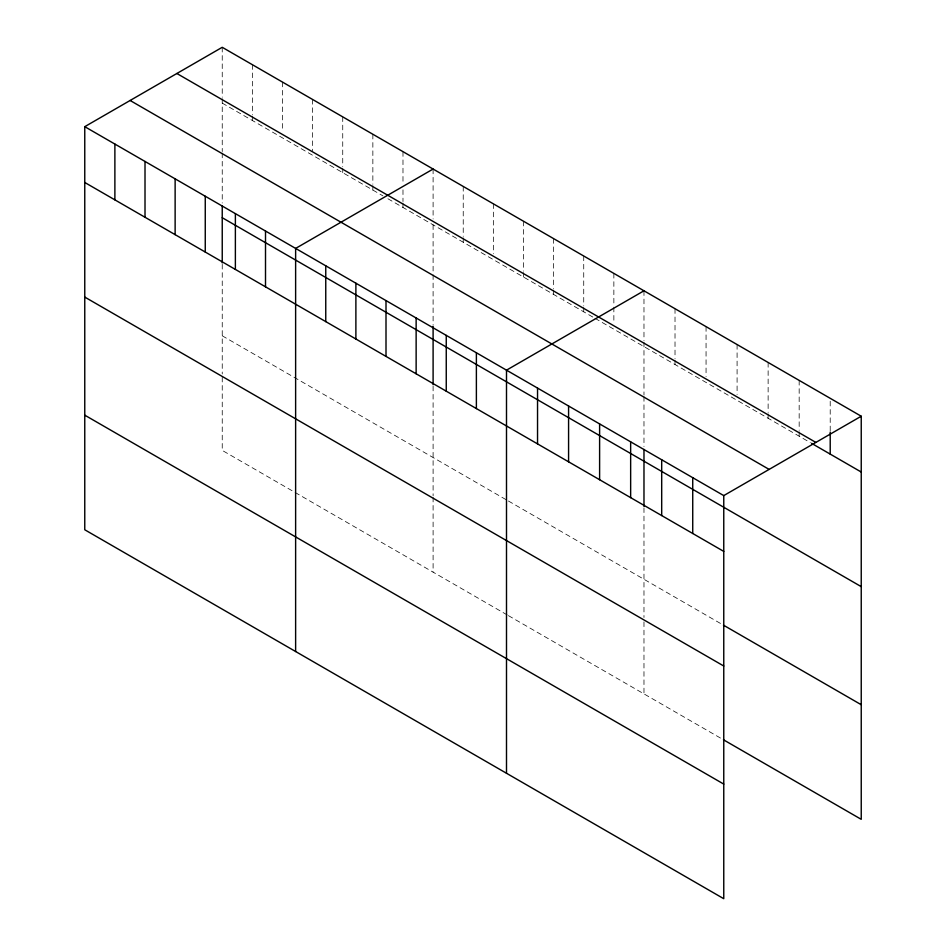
<?xml version="1.0" encoding="UTF-8"?>
<svg xmlns="http://www.w3.org/2000/svg" width="946" height="946" viewBox="0 0 946 946"><rect width="100%" height="100%" fill="white"/><g stroke="black" fill="none" stroke-linecap="round" stroke-linejoin="round"><path stroke-width="0.71" stroke-dasharray="4.73 3.55" d="M222.239 98.691L222.239 151.585M222.239 103.102L382.905 195.857M387.919 198.755L593.769 317.608M595.022 318.329L810.344 442.645M222.239 335.795L507.162 500.292M508.416 501.013L722.2 624.443M507.162 614.9L222.239 450.402L222.239 375.467M508.416 615.633L722.2 739.051M830.21 401.246L830.21 432.086M799.169 380.387L799.169 430.312M799.169 431.79L799.169 436.189M768.128 362.472L768.128 412.397M768.128 413.863L768.128 418.274M737.088 344.545L737.088 394.482M706.059 326.63L706.059 376.555M675.018 308.715L675.018 358.64M675.018 360.107L675.018 364.517M643.978 290.789L643.978 340.726M643.978 342.192L643.978 395.085M643.978 396.551L643.978 446.512M643.978 507.848L643.978 617.49M643.978 621.9L643.978 693.891M613.859 273.406L613.859 305.712M613.859 307.178L613.859 323.331M583.729 256.011L583.729 305.936M583.729 307.403L583.729 311.813M553.611 238.617L553.611 288.542M553.611 290.008L553.611 294.419M523.481 221.222L523.481 271.147M523.481 272.614L523.481 277.024M493.351 203.828L493.351 253.753M463.233 186.433L463.233 236.37M463.233 237.836L463.233 242.235M433.102 169.05L433.102 218.975M433.102 224.852L433.102 273.335M433.102 274.801L433.102 324.762M433.102 386.11L433.102 495.739M433.102 497.206L433.102 572.141M402.984 151.656L402.984 183.962M402.984 189.839L402.984 201.581M402.984 203.047L402.984 207.458M372.854 134.261L372.854 184.186M372.854 185.653L372.854 190.063M342.736 116.866L342.736 166.792M342.736 168.27L342.736 172.669M312.606 99.472L312.606 150.875M282.487 82.089L282.487 130.548M252.357 64.695L252.357 114.62M252.357 116.086L252.357 120.497M222.239 47.3L222.239 97.225M222.239 153.063L222.239 203.012M222.239 264.36L222.239 373.989"/><path stroke-width="1.42" d="M84.762 126.669L723.761 495.598L723.761 898.7L84.762 529.772L84.762 126.669L222.239 47.3L861.238 416.228L861.238 819.331L723.442 739.772M433.102 169.05L295.625 248.42L295.625 651.522M643.978 290.789L506.5 370.17L506.5 773.26M723.761 495.598L861.238 416.228M176.867 73.492L815.878 442.421M811.585 443.355L861.238 472.03M130.122 100.477L769.133 469.405M222.239 217.71L861.238 586.638M84.762 182.472L723.761 551.4M723.442 625.152L861.238 704.723M84.762 297.079L723.761 666.008M84.762 415.164L723.761 784.092M830.21 432.086L830.21 454.115M692.732 477.683L692.732 533.485M661.692 459.756L661.692 515.558M643.978 449.445L643.978 506.394M630.651 441.841L630.651 497.643M599.61 423.926L599.61 479.728M568.581 406L568.581 461.802M537.541 388.085L537.541 443.887M476.382 352.775L476.382 408.577M446.252 335.381L446.252 391.183M433.102 326.228L433.102 384.644M416.134 317.986L416.134 373.788M386.003 300.591L386.003 356.394M355.885 283.197L355.885 338.999M325.755 265.814L325.755 321.616M265.507 231.025L265.507 286.827M235.377 213.63L235.377 269.433M222.239 205.956L222.239 262.905M205.258 196.236L205.258 252.038M175.128 178.853L175.128 234.655M145.01 161.459L145.01 217.261M114.88 144.064L114.88 199.866"/></g></svg>
